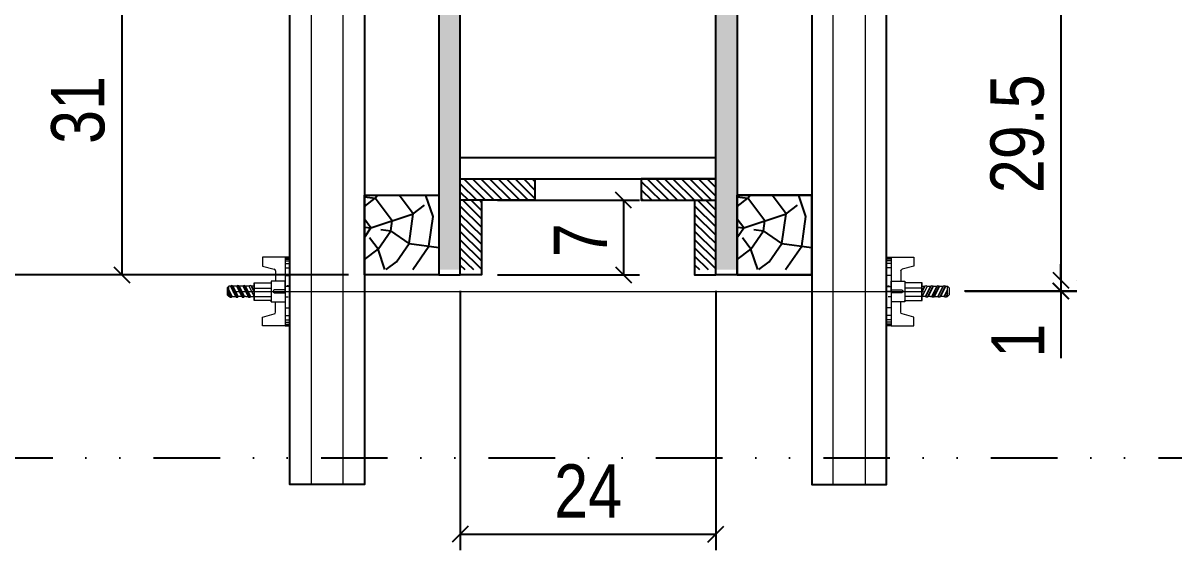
# Model space of a CAD drawing. Extents: x 13379 to 23315, y 867 to 16997.
# Drawn here: x 16135.2 to 16351.2, y 7298.7 to 7397.6 of the extents above; entities that cross this region are included whole.
import ezdxf

# ---------------------------------------------------------------- set-up
doc = ezdxf.new("R2010")
doc.units = 0
doc.linetypes.add('DIVIDE2', pattern=[0.625, 0.25, -0.125, 0, -0.125, 0, -0.125])
for name, color, linetype in [('COTA', 241, 'Continuous'), ('GRAVATA', 2, 'Continuous'), ('Nível', 160, 'Continuous'), ('Painéis', 200, 'Continuous'), ('PONTALETE', 7, 'Continuous'), ('SARRAFO', 251, 'Continuous')]:
    doc.layers.add(name, color=color, linetype=linetype)
doc.layers.add('Hachura', color=251, linetype='Continuous', lineweight=9)
doc.styles.add('COTA TECNICA 2X', font='techl___.ttf', dxfattribs={"height": 10})
doc.dimstyles.new('SECAO PILAR', dxfattribs={"dimtxt": 10, "dimasz": 3, "dimexe": 3, "dimexo": 3, "dimgap": 3, "dimtad": 1, "dimdec": 1, "dimlfac": 0.5, "dimzin": 12, "dimdsep": 46, "dimtxsty": 'COTA TECNICA 2X', "dimblk1": 'OBLIQUE', "dimblk2": 'OBLIQUE', "dimsah": 1, "dimcen": 0.9, "dimclrd": 256, "dimclre": 256, "dimclrt": 256, "dimadec": 1, "dimazin": 3, "dimtfac": 1, "dimtdec": 1, "dimtmove": 0, "dimatfit": 3, "dimfxl": 1, "dimtolj": 1, "dimtzin": 12, "dimarcsym": 0})

# ---------------------------------------------------------------- blocks, each defined once
blk = doc.blocks.new('_Oblique')
at = {"color": 0, "linetype": 'ByBlock', "lineweight": -2}
blk.add_line((-0.5, -0.5), (0.5, 0.5), dxfattribs=at)
blk = doc.blocks.new('*D1135')
at = {"layer": 'COTA', "lineweight": -2, "transparency": 16777216}
for p, q in [((16196.29, 7474.35), (16119, 7474.35)), ((16122, 7474.35), (16122, 7350.32)), ((16196.29, 7350.32), (16119, 7350.32))]:
    blk.add_line(p, q, dxfattribs=at)
at = {"layer": 'Defpoints', "color": 0, "transparency": 16777216}
for p in [(16199.29, 7474.35), (16122, 7350.32), (16199.29, 7350.32)]:
    blk.add_point(p, dxfattribs=at)
at = {"layer": 'COTA', "lineweight": -2, "transparency": 16777216, "xscale": 3, "yscale": 3, "zscale": 3}
for p, rotation in [((16122, 7474.35), 90), ((16122, 7350.32), 270)]:
    blk.add_blockref('_Oblique', p, dxfattribs=dict(at, rotation=rotation))
at = {"layer": 'COTA', "transparency": 16777216, "insert": (16113.9, 7412.34), "char_height": 10, "attachment_point": 5, "rotation": 90, "style": 'COTA TECNICA 2X'}
blk.add_mtext('\\A1;62 - PAINEL', dxfattribs=at)
blk = doc.blocks.new('*D1137')
at = {"layer": 'COTA', "lineweight": -2, "transparency": 16777216}
for p, q in [((16330.07, 7349.32), (16330.07, 7352.32)), ((16330.07, 7349.32), (16330.07, 7347.25)), ((16333.07, 7349.32), (16333.07, 7349.32)), ((16312.12, 7347.25), (16333.07, 7347.25)), ((16330.07, 7347.25), (16330.07, 7334.67))]:
    blk.add_line(p, q, dxfattribs=at)
at = {"layer": 'Defpoints', "color": 0, "transparency": 16777216}
for p in [(16330.07, 7349.32), (16309.12, 7347.25), (16330.07, 7347.25)]:
    blk.add_point(p, dxfattribs=at)
at = {"layer": 'COTA', "lineweight": -2, "transparency": 16777216, "xscale": 3, "yscale": 3, "zscale": 3}
for p, rotation in [((16330.07, 7349.32), 270), ((16330.07, 7347.25), 90)]:
    blk.add_blockref('_Oblique', p, dxfattribs=dict(at, rotation=rotation))
at = {"layer": 'COTA', "transparency": 16777216, "insert": (16322.01, 7337.96), "char_height": 10, "attachment_point": 5, "rotation": 90, "style": 'COTA TECNICA 2X'}
blk.add_mtext('\\A1;1', dxfattribs=at)
blk = doc.blocks.new('C')
at = {"layer": 'Hachura', "color": 0}
for p, q in [((0, 3.22), (0, -3.22)), ((0.45, 3.22), (0, 3.22)), ((0.46, 3.16), (0, 3.16)), ((0.46, 3.05), (0, 3.05)), ((0.46, 2.88), (0, 2.88)), ((0, 2.75), (0, -1.16)), ((0.46, 2.65), (0, 2.65)), ((0.46, 2.23), (0, 2.23)), ((0.45, -3.23), (0.45, 3.22)), ((0.45, 3.22), (2.58, 3.22)), ((2.58, 2.39), (1.47, 2.09)), ((2.58, 3.22), (2.58, 2.39)), ((0.46, 1.51), (0, 1.51)), ((1.35, 1.94), (1.35, 0.96)), ((0.39, 0.49), (0.17, 0.49)), ((1.74, 0.97), (0.45, 0.97)), ((1.45, 0.1), (0.45, 0.1)), ((1.74, -0.97), (1.74, 0.97)), ((1.74, 0.97), (1.74, 0.84)), ((1.74, 0.97), (1.74, 0.84)), ((1.74, 0.84), (3.35, 0.84)), ((3.35, 0.45), (1.74, 0.45)), ((3.32, 0.84), (3.32, -0.84)), ((3.35, 0.84), (3.35, -0.84)), ((3.68, 0.45), (3.35, 0.45)), ((3.84, -0.52), (3.35, 0.45)), ((3.35, 0.06), (3.67, -0.57)), ((3.68, 0.45), (4.16, -0.52)), ((3.72, 0.5), (4.25, -0.57)), ((4.37, -0.55), (3.83, 0.53)), ((4.15, 0.45), (3.93, 0.45)), ((4.42, -0.52), (3.93, 0.45)), ((4.15, 0.45), (4.26, 0.45)), ((4.26, 0.45), (4.74, -0.52)), ((4.3, 0.5), (4.83, -0.57)), ((4.95, -0.55), (4.41, 0.53)), ((4.51, 0.45), (4.84, 0.45)), ((5, -0.52), (4.51, 0.45)), ((4.84, 0.45), (5.32, -0.52)), ((4.88, 0.5), (5.41, -0.57)), ((5.53, -0.55), (4.99, 0.53)), ((5.58, -0.52), (5.09, 0.45)), ((5.42, 0.45), (5.09, 0.45)), ((5.58, -0.52), (5.09, 0.45)), ((5.42, 0.45), (5.74, -0.19)), ((5.46, 0.5), (5.74, -0.07)), ((5.74, 0.19), (5.57, 0.53)), ((5.74, 0.32), (5.68, 0.45)), ((5.68, 0.45), (5.74, 0.45)), ((5.74, 0.45), (5.9, 0.29)), ((5.74, 0.45), (5.74, -0.52)), ((5.9, -0.36), (5.9, 0.29)), ((0.45, 0), (0, 0)), ((0.08, -0.48), (0.29, -0.48)), ((0.29, -0.48), (0.4, -0.48)), ((0.45, 0), (0.45, -0.97)), ((0.45, -0.16), (1.45, -0.16)), ((0.45, -0.65), (0.45, -0.32)), ((0.45, -3.23), (0.45, -0.65)), ((0.45, -0.97), (1.74, -0.97)), ((1.35, -1.94), (1.35, -0.97)), ((3.35, -0.32), (1.74, -0.32)), ((3.35, -0.84), (1.74, -0.84)), ((3.35, -0.07), (3.58, -0.52)), ((3.35, -0.52), (3.58, -0.52)), ((3.84, -0.52), (4.16, -0.52)), ((4.42, -0.52), (4.74, -0.52)), ((4.63, -0.52), (4.74, -0.52)), ((5, -0.52), (5.32, -0.52)), ((5.58, -0.52), (5.74, -0.52)), ((5.74, -0.52), (5.9, -0.36)), ((5.74, -0.52), (5.74, -0.52)), ((0.46, -1.52), (0, -1.52)), ((2.58, -2.39), (1.47, -2.1)), ((0.46, -2.23), (0, -2.23)), ((0.46, -2.65), (0, -2.65)), ((0.46, -2.88), (0, -2.88)), ((0.46, -3.05), (0, -3.05)), ((0.46, -3.16), (0, -3.16)), ((0, -3.22), (2.57, -3.22)), ((2.58, -3.23), (2.58, -2.39))]:
    blk.add_line(p, q, dxfattribs=at)
for centre, radius, start, end in [((1.52, 1.94), 0.161, 104.7436, 180), ((1.44, -0.03), 0.129, 272.695, 87.305), ((3.81, 0.39), 0.143, 25.5688, 154.4312), ((4.39, 0.39), 0.143, 25.5688, 154.4312), ((4.97, 0.39), 0.143, 25.5688, 154.4312), ((5.55, 0.39), 0.143, 25.5688, 154.4312), ((0.17, -0.37), 0.174, 221.744, 317.8592), ((3.71, -0.4), 0.174, 222.1408, 318.256), ((4.29, -0.4), 0.174, 222.1408, 318.256), ((4.87, -0.4), 0.174, 222.1408, 318.256), ((5.45, -0.4), 0.174, 222.1408, 318.256), ((5.61, -0.4), 0.174, 317.8592, 318.256), ((1.52, -1.94), 0.161, 180, 255.2564)]:
    blk.add_arc(centre, radius, start, end, dxfattribs=at)
blk = doc.blocks.new('*D1143')
at = {"layer": 'COTA', "lineweight": -2, "transparency": 16777216}
for p, q in [((16312.12, 7406.3), (16333.07, 7406.3)), ((16330.07, 7406.3), (16330.07, 7347.32)), ((16311.98, 7347.32), (16333.07, 7347.32))]:
    blk.add_line(p, q, dxfattribs=at)
at = {"layer": 'Defpoints', "color": 0, "transparency": 16777216}
for p in [(16309.12, 7406.3), (16308.98, 7347.32), (16330.07, 7347.32)]:
    blk.add_point(p, dxfattribs=at)
at = {"layer": 'COTA', "lineweight": -2, "transparency": 16777216, "xscale": 3, "yscale": 3, "zscale": 3}
for p, rotation in [((16330.07, 7406.3), 90), ((16330.07, 7347.32), 270)]:
    blk.add_blockref('_Oblique', p, dxfattribs=dict(at, rotation=rotation))
at = {"layer": 'COTA', "transparency": 16777216, "insert": (16321.93, 7376.81), "char_height": 10, "attachment_point": 5, "rotation": 90, "style": 'COTA TECNICA 2X'}
blk.add_mtext('\\A1;29.5', dxfattribs=at)
blk = doc.blocks.new('*D1139')
at = {"layer": 'COTA', "lineweight": -2, "transparency": 16777216}
for p, q in [((16196.29, 7412.24), (16150.75, 7412.24)), ((16153.75, 7412.24), (16153.75, 7350.32)), ((16196.29, 7350.32), (16150.75, 7350.32))]:
    blk.add_line(p, q, dxfattribs=at)
at = {"layer": 'Defpoints', "color": 0, "transparency": 16777216}
for p in [(16199.29, 7412.24), (16153.75, 7350.32), (16199.29, 7350.32)]:
    blk.add_point(p, dxfattribs=at)
at = {"layer": 'COTA', "lineweight": -2, "transparency": 16777216, "xscale": 3, "yscale": 3, "zscale": 3}
for p, rotation in [((16153.75, 7412.24), 90), ((16153.75, 7350.32), 270)]:
    blk.add_blockref('_Oblique', p, dxfattribs=dict(at, rotation=rotation))
at = {"layer": 'COTA', "transparency": 16777216, "insert": (16145.53, 7381.28), "char_height": 10, "attachment_point": 5, "rotation": 90, "style": 'COTA TECNICA 2X'}
blk.add_mtext('\\A1;31', dxfattribs=at)
blk = doc.blocks.new('*D1144')
at = {"layer": 'COTA', "lineweight": -2, "transparency": 16777216}
for p, q in [((16217.3, 7347.32), (16217.3, 7298.68)), ((16265.3, 7347.32), (16265.3, 7298.68)), ((16217.3, 7301.68), (16265.3, 7301.68))]:
    blk.add_line(p, q, dxfattribs=at)
at = {"layer": 'Defpoints', "color": 0, "transparency": 16777216}
for p in [(16217.3, 7350.32), (16265.3, 7350.32), (16265.3, 7301.68)]:
    blk.add_point(p, dxfattribs=at)
at = {"layer": 'COTA', "lineweight": -2, "transparency": 16777216, "xscale": 3, "yscale": 3, "zscale": 3, "rotation": 180}
blk.add_blockref('_Oblique', (16217.3, 7301.68), dxfattribs=at)
at = {"layer": 'COTA', "lineweight": -2, "transparency": 16777216, "xscale": 3, "yscale": 3, "zscale": 3}
blk.add_blockref('_Oblique', (16265.3, 7301.68), dxfattribs=at)
at = {"layer": 'COTA', "transparency": 16777216, "insert": (16241.3, 7309.76), "char_height": 10, "attachment_point": 5, "style": 'COTA TECNICA 2X'}
blk.add_mtext('\\A1;24', dxfattribs=at)
blk = doc.blocks.new('*D1140')
at = {"layer": 'COTA', "lineweight": -2, "transparency": 16777216}
for p, q in [((16224.3, 7364.33), (16250.94, 7364.33)), ((16247.94, 7364.33), (16247.94, 7350.32)), ((16224.3, 7350.32), (16250.94, 7350.32))]:
    blk.add_line(p, q, dxfattribs=at)
at = {"layer": 'Defpoints', "color": 0, "transparency": 16777216}
for p in [(16221.3, 7364.33), (16221.3, 7350.32), (16247.94, 7350.32)]:
    blk.add_point(p, dxfattribs=at)
at = {"layer": 'COTA', "lineweight": -2, "transparency": 16777216, "xscale": 3, "yscale": 3, "zscale": 3}
for p, rotation in [((16247.94, 7364.33), 90), ((16247.94, 7350.32), 270)]:
    blk.add_blockref('_Oblique', p, dxfattribs=dict(at, rotation=rotation))
at = {"layer": 'COTA', "transparency": 16777216, "insert": (16239.86, 7356.83), "char_height": 10, "attachment_point": 5, "rotation": 90, "style": 'COTA TECNICA 2X'}
blk.add_mtext('\\A1;7', dxfattribs=at)

msp = doc.modelspace()

# ---------------------------------------------------------------- hatches: boundary and pattern name
at = {"layer": 'Hachura'}
h = msp.add_hatch(color=256, dxfattribs=at)
h.dxf.hatch_style = 1
h.paths.add_polyline_path([(16217.3, 7473.35), (16213.29, 7473.35), (16213.29, 7459.35), (16213.29, 7406.24), (16217.3, 7406.24)])
h.paths.add_polyline_path([(16217.3, 7406.24), (16213.29, 7406.24), (16213.29, 7351.32), (16217.3, 7351.32), (16217.3, 7368.33)])
h = msp.add_hatch(color=256, dxfattribs=at)
h.dxf.hatch_style = 1
h.paths.add_polyline_path([(16265.3, 7473.35), (16269.32, 7473.35), (16269.32, 7459.35), (16269.32, 7406.24), (16265.3, 7406.24)])
h.paths.add_polyline_path([(16265.3, 7406.24), (16269.32, 7406.24), (16269.32, 7351.32), (16265.3, 7351.32), (16265.3, 7368.33)])
at = {"layer": 'PONTALETE'}
h = msp.add_hatch(dxfattribs=at)
h.set_pattern_fill('TRONCO', color=1, scale=37.5, angle=-8, style=0, pattern_type=2)
h.set_pattern_definition([(352, (17561.934, 18999.793), (42.35404, 31.91606), [11.25, -26.25]), (352, (17562.195, 19001.65), (42.35404, 31.91606), [11.25, -26.25]), (352, (17564.574, 19005.102), (42.35404, 31.91606), [7.5, -30]), (352, (17566.952, 19008.555), (42.35404, 31.91606), [5.625, -31.875]), (352, (17567.474, 19012.27), (42.35404, 31.91606), [3.75, -33.75]), (352, (17558.712, 19017.287), (42.35404, 31.91606), [1.875, -9.375, 1.875, -24.375]), (352, (17564.544, 19018.36), (42.35404, 31.91606), [1.875, -15, 5.625, -15]), (352, (17572.23, 19019.174), (42.35404, 31.91606), [1.875, -1.875, 1.875, -31.875]), (352, (17570.636, 19021.29), (42.35404, 31.91606), [1.875, -35.625]), (352, (17569.3, 19025.266), (42.35404, 31.91606), [5.625, -31.875]), (352, (17569.823, 19028.98), (42.35404, 31.91606), [7.5, -30]), (352, (17568.488, 19032.954), (42.35404, 31.91606), [9.375, -11.25, 1.875, -15]), (82, (17550.502, 19012.76), (-31.91606, 42.35404), [1.875, -3.75, 9.375, -22.5]), (82, (17552.88, 19016.213), (-31.91606, 42.35404), [1.875, -1.875, 5.625, -28.125]), (82, (17556.825, 19030.806), (-31.91606, 42.35404), [3.75, -33.75]), (82, (17556.595, 19015.69), (-31.91606, 42.35404), [7.5, -11.25, 1.875, -16.875]), (82, (17561.32, 19035.854), (-31.91606, 42.35404), [1.875, -35.625]), (82, (17560.57, 19017.026), (-31.91606, 42.35404), [5.625, -31.875]), (82, (17564.544, 19018.36), (-31.91606, 42.35404), [3.75, -33.75]), (82, (17568.257, 19017.84), (-31.91606, 42.35404), [1.875, -5.625, 5.625, -24.375]), (82, (17570.375, 19019.435), (-31.91606, 42.35404), [1.875, -35.625]), (82, (17571.188, 19011.747), (-31.91606, 42.35404), [5.25, -32.25]), (82, (17572, 19004.06), (-31.91606, 42.35404), [3.75, -33.75]), (82, (17577.8, 19018.39), (-31.91606, 42.35404), [1.875, -35.625]), (82, (17581.254, 19016.012), (-31.91606, 42.35404), [5.625, -31.875]), (82, (17584.968, 19015.49), (-31.91606, 42.35404), [5.625, -31.875]), (37, (17577.31, 19001.42), (5.21899, 37.13505), [2.651625, -2.651625, 2.651625, -45.078134]), (37, (17571.188, 19011.747), (5.21899, 37.13505), [5.30325, -47.72976]), (37, (17558.943, 19032.402), (5.21899, 37.13505), [5.30325, -47.72976]), (37, (17565.065, 19022.074), (5.21899, 37.13505), [5.30325, -47.72976]), (37, (17565.878, 19014.386), (5.21899, 37.13505), [5.30325, -47.72976]), (37, (17575.975, 19005.394), (5.21899, 37.13505), [5.30325, -47.72976]), (37, (17572.523, 19007.772), (5.21899, 37.13505), [7.95495, -45.07806]), (37, (17563.73, 19026.049), (5.21899, 37.13505), [2.65162, -50.38138]), (37, (17562.396, 19030.023), (5.21899, 37.13505), [2.65162, -50.38138]), (37, (17577.25, 19027.936), (5.21899, 37.13505), [2.65162, -50.38138]), (37, (17559.786, 19011.456), (5.21899, 37.13505), [2.65162, -50.38138]), (37, (17582.037, 19021.582), (5.21899, 37.13505), [2.65162, -50.38138]), (37, (17568.518, 19019.696), (5.21899, 37.13505), [2.65162, -50.38138]), (37, (17572.753, 19022.887), (5.21899, 37.13505), [2.65162, -50.38138]), (127, (17569.853, 19015.72), (-37.13505, 5.21899), [2.651625, -2.651625, 7.95495, -39.77481]), (127, (17575.423, 19014.938), (-37.13505, 5.21899), [2.65162, -50.38138]), (127, (17573.596, 19001.94), (-37.13505, 5.21899), [2.65162, -50.38138]), (127, (17567.474, 19012.269), (-37.13505, 5.21899), [2.65162, -50.38138]), (127, (17574.088, 19018.913), (-37.13505, 5.21899), [2.65162, -50.38138]), (127, (17563.5, 19010.934), (-37.13505, 5.21899), [2.65162, -50.38138]), (127, (17578.354, 19008.846), (-37.13505, 5.21899), [2.65162, -50.38138]), (127, (17550.794, 19001.36), (-37.13505, 5.21899), [2.65162, -50.38138]), (127, (17552.91, 19002.955), (-37.13505, 5.21899), [5.30325, -47.72976]), (127, (17555.03, 19004.55), (-37.13505, 5.21899), [5.30325, -47.72976]), (127, (17558.742, 19004.029), (-37.13505, 5.21899), [5.30325, -47.72976]), (127, (17561.12, 19007.48), (-37.13505, 5.21899), [5.30325, -47.72976]), (127, (17578.063, 19020.248), (-37.13505, 5.21899), [5.30325, -47.72976]), (127, (17582.88, 19000.636), (-37.13505, 5.21899), [5.30325, -47.72976]), (127, (17588.912, 19030.083), (-37.13505, 5.21899), [5.30325, -47.72976]), (127, (17588.39, 19026.37), (-37.13505, 5.21899), [5.30325, -47.72976]), (127, (17584.416, 19025.035), (-37.13505, 5.21899), [5.30325, -47.72976]), (127, (17558.42, 19028.688), (-37.13505, 5.21899), [7.95495, -45.07806]), (127, (17582.037, 19021.582), (-37.13505, 5.21899), [7.95495, -45.07806]), (18.56505, (17563.179, 19035.593), (37.135053, -5.218991), [4.1925, -79.66005]), (18.56505, (17560.569, 19017.026), (37.135053, -5.218991), [4.1925, -79.66005]), (18.56505, (17565.848, 19027.644), (37.135053, -5.218991), [4.1925, -79.66005]), (18.56505, (17573.336, 19000.084), (37.135053, -5.218991), [4.1925, -79.66005]), (18.56505, (17572, 19004.059), (37.135053, -5.218991), [4.1925, -79.66005]), (18.56505, (17561.904, 19013.051), (37.135053, -5.218991), [4.1925, -79.66005]), (18.56505, (17564.513, 19031.619), (37.135053, -5.218991), [4.1925, -79.66005]), (18.56505, (17574.088, 19018.913), (37.135053, -5.218991), [8.385, -75.46755]), (55.43495, (17574.871, 19024.483), (5.218991, 37.135053), [4.1925, -79.66005]), (55.43495, (17578.876, 19012.56), (5.218991, 37.135053), [4.1925, -79.66005]), (55.43495, (17561.352, 19022.596), (5.218991, 37.135053), [4.1925, -79.66005]), (55.43495, (17554.186, 19025.497), (5.218991, 37.135053), [4.1925, -79.66005]), (55.43495, (17575.423, 19014.938), (5.218991, 37.135053), [4.1925, -79.66005]), (55.43495, (17571.71, 19015.46), (5.218991, 37.135053), [4.1925, -79.66005]), (55.43495, (17557.638, 19023.118), (5.218991, 37.135053), [8.385, -75.46755]), (55.43495, (17583.663, 19006.206), (5.218991, 37.135053), [8.385, -75.46755]), (55.43495, (17580.21, 19008.585), (5.218991, 37.135053), [8.385, -75.46755]), (108.56505, (17549.72, 19007.19), (5.218991, 37.135053), [4.1925, -79.66005]), (108.56505, (17552.59, 19027.614), (5.218991, 37.135053), [4.1925, -79.66005]), (108.56505, (17556.364, 19000.576), (5.218991, 37.135053), [4.1925, -79.66005]), (108.56505, (17557.347, 19034.52), (5.218991, 37.135053), [4.1925, -79.66005]), (108.56505, (17557.93, 19011.717), (5.218991, 37.135053), [4.1925, -79.66005]), (108.56505, (17565.878, 19014.386), (5.218991, 37.135053), [4.1925, -79.66005]), (108.56505, (17570.636, 19021.291), (5.218991, 37.135053), [4.1925, -79.66005]), (108.56505, (17551.837, 19008.786), (5.219004, 37.135057), [4.1925, -79.66005]), (108.56505, (17561.904, 19013.051), (5.218991, 37.135053), [4.1925, -79.66005]), (108.56505, (17572.523, 19007.772), (5.218991, 37.135053), [4.1925, -79.66005]), (108.56505, (17576.758, 19010.964), (5.218991, 37.135053), [4.1925, -79.66005]), (108.56505, (17585.75, 19021.06), (5.218991, 37.135053), [4.1925, -79.66005]), (108.56505, (17559.465, 19036.115), (5.218991, 37.135053), [4.1925, -79.66005]), (108.56505, (17553.634, 19035.041), (5.218991, 37.135053), [8.385, -75.46755]), (108.56505, (17555.55, 19008.264), (5.218991, 37.135053), [8.385, -75.46755]), (145.43495, (17549.198, 19003.477), (-37.135053, 5.218991), [4.1925, -79.66005]), (145.43495, (17580.502, 18997.184), (-37.135053, 5.218991), [4.1925, -79.66005]), (145.43495, (17581.254, 19016.012), (-37.135053, 5.218991), [4.1925, -79.66005]), (145.43495, (17564.574, 19005.102), (-37.135053, 5.218991), [4.1925, -79.66005]), (145.43495, (17562.195, 19001.65), (-37.135053, 5.218991), [4.1925, -79.66005]), (145.43495, (17566.952, 19008.555), (-37.135053, 5.218991), [4.1925, -79.66005]), (145.43495, (17581.224, 19029.27), (-37.135053, 5.218991), [4.1925, -79.66005]), (145.43495, (17585.199, 19030.605), (-37.135053, 5.218991), [8.385, -75.46755])])
h.paths.add_polyline_path([(16199.29, 7365.32), (16199.29, 7351.32), (16213.29, 7351.32), (16213.29, 7365.32)])
h = msp.add_hatch(dxfattribs=at)
h.set_pattern_fill('TRONCO', color=1, scale=37.5, angle=-8, style=0, pattern_type=2)
h.set_pattern_definition([(352, (17631.962, 18999.793), (42.35404, 31.91606), [11.25, -26.25]), (352, (17632.223, 19001.65), (42.35404, 31.91606), [11.25, -26.25]), (352, (17634.6, 19005.102), (42.35404, 31.91606), [7.5, -30]), (352, (17636.98, 19008.555), (42.35404, 31.91606), [5.625, -31.875]), (352, (17637.502, 19012.27), (42.35404, 31.91606), [3.75, -33.75]), (352, (17628.74, 19017.287), (42.35404, 31.91606), [1.875, -9.375, 1.875, -24.375]), (352, (17634.57, 19018.36), (42.35404, 31.91606), [1.875, -15, 5.625, -15]), (352, (17642.26, 19019.174), (42.35404, 31.91606), [1.875, -1.875, 1.875, -31.875]), (352, (17640.664, 19021.29), (42.35404, 31.91606), [1.875, -35.625]), (352, (17639.33, 19025.266), (42.35404, 31.91606), [5.625, -31.875]), (352, (17639.85, 19028.98), (42.35404, 31.91606), [7.5, -30]), (352, (17638.516, 19032.954), (42.35404, 31.91606), [9.375, -11.25, 1.875, -15]), (82, (17620.53, 19012.76), (-31.91606, 42.35404), [1.875, -3.75, 9.375, -22.5]), (82, (17622.91, 19016.213), (-31.91606, 42.35404), [1.875, -1.875, 5.625, -28.125]), (82, (17626.854, 19030.806), (-31.91606, 42.35404), [3.75, -33.75]), (82, (17626.623, 19015.69), (-31.91606, 42.35404), [7.5, -11.25, 1.875, -16.875]), (82, (17631.35, 19035.854), (-31.91606, 42.35404), [1.875, -35.625]), (82, (17630.597, 19017.026), (-31.91606, 42.35404), [5.625, -31.875]), (82, (17634.57, 19018.36), (-31.91606, 42.35404), [3.75, -33.75]), (82, (17638.285, 19017.84), (-31.91606, 42.35404), [1.875, -5.625, 5.625, -24.375]), (82, (17640.403, 19019.435), (-31.91606, 42.35404), [1.875, -35.625]), (82, (17641.216, 19011.747), (-31.91606, 42.35404), [5.25, -32.25]), (82, (17642.03, 19004.06), (-31.91606, 42.35404), [3.75, -33.75]), (82, (17647.83, 19018.39), (-31.91606, 42.35404), [1.875, -35.625]), (82, (17651.282, 19016.012), (-31.91606, 42.35404), [5.625, -31.875]), (82, (17654.996, 19015.49), (-31.91606, 42.35404), [5.625, -31.875]), (37, (17647.338, 19001.42), (5.21899, 37.13505), [2.651625, -2.651625, 2.651625, -45.078134]), (37, (17641.216, 19011.747), (5.21899, 37.13505), [5.30325, -47.72976]), (37, (17628.97, 19032.402), (5.21899, 37.13505), [5.30325, -47.72976]), (37, (17635.094, 19022.074), (5.21899, 37.13505), [5.30325, -47.72976]), (37, (17635.907, 19014.386), (5.21899, 37.13505), [5.30325, -47.72976]), (37, (17646.003, 19005.394), (5.21899, 37.13505), [5.30325, -47.72976]), (37, (17642.55, 19007.772), (5.21899, 37.13505), [7.95495, -45.07806]), (37, (17633.76, 19026.049), (5.21899, 37.13505), [2.65162, -50.38138]), (37, (17632.424, 19030.023), (5.21899, 37.13505), [2.65162, -50.38138]), (37, (17647.278, 19027.936), (5.21899, 37.13505), [2.65162, -50.38138]), (37, (17629.814, 19011.456), (5.21899, 37.13505), [2.65162, -50.38138]), (37, (17652.065, 19021.582), (5.21899, 37.13505), [2.65162, -50.38138]), (37, (17638.546, 19019.696), (5.21899, 37.13505), [2.65162, -50.38138]), (37, (17642.782, 19022.887), (5.21899, 37.13505), [2.65162, -50.38138]), (127, (17639.88, 19015.72), (-37.13505, 5.21899), [2.651625, -2.651625, 7.95495, -39.77481]), (127, (17645.45, 19014.938), (-37.13505, 5.21899), [2.65162, -50.38138]), (127, (17643.625, 19001.94), (-37.13505, 5.21899), [2.65162, -50.38138]), (127, (17637.502, 19012.269), (-37.13505, 5.21899), [2.65162, -50.38138]), (127, (17644.116, 19018.913), (-37.13505, 5.21899), [2.65162, -50.38138]), (127, (17633.528, 19010.934), (-37.13505, 5.21899), [2.65162, -50.38138]), (127, (17648.382, 19008.846), (-37.13505, 5.21899), [2.65162, -50.38138]), (127, (17620.822, 19001.36), (-37.13505, 5.21899), [2.65162, -50.38138]), (127, (17622.94, 19002.955), (-37.13505, 5.21899), [5.30325, -47.72976]), (127, (17625.057, 19004.55), (-37.13505, 5.21899), [5.30325, -47.72976]), (127, (17628.77, 19004.029), (-37.13505, 5.21899), [5.30325, -47.72976]), (127, (17631.15, 19007.48), (-37.13505, 5.21899), [5.30325, -47.72976]), (127, (17648.09, 19020.248), (-37.13505, 5.21899), [5.30325, -47.72976]), (127, (17652.908, 19000.636), (-37.13505, 5.21899), [5.30325, -47.72976]), (127, (17658.94, 19030.083), (-37.13505, 5.21899), [5.30325, -47.72976]), (127, (17658.418, 19026.37), (-37.13505, 5.21899), [5.30325, -47.72976]), (127, (17654.444, 19025.035), (-37.13505, 5.21899), [5.30325, -47.72976]), (127, (17628.45, 19028.688), (-37.13505, 5.21899), [7.95495, -45.07806]), (127, (17652.065, 19021.582), (-37.13505, 5.21899), [7.95495, -45.07806]), (18.56505, (17633.207, 19035.593), (37.135053, -5.218991), [4.1925, -79.66005]), (18.56505, (17630.597, 19017.026), (37.135053, -5.218991), [4.1925, -79.66005]), (18.56505, (17635.876, 19027.644), (37.135053, -5.218991), [4.1925, -79.66005]), (18.56505, (17643.364, 19000.084), (37.135053, -5.218991), [4.1925, -79.66005]), (18.56505, (17642.029, 19004.059), (37.135053, -5.218991), [4.1925, -79.66005]), (18.56505, (17631.932, 19013.051), (37.135053, -5.218991), [4.1925, -79.66005]), (18.56505, (17634.542, 19031.619), (37.135053, -5.218991), [4.1925, -79.66005]), (18.56505, (17644.116, 19018.913), (37.135053, -5.218991), [8.385, -75.46755]), (55.43495, (17644.9, 19024.483), (5.218991, 37.135053), [4.1925, -79.66005]), (55.43495, (17648.904, 19012.56), (5.218991, 37.135053), [4.1925, -79.66005]), (55.43495, (17631.38, 19022.596), (5.218991, 37.135053), [4.1925, -79.66005]), (55.43495, (17624.214, 19025.497), (5.218991, 37.135053), [4.1925, -79.66005]), (55.43495, (17645.451, 19014.938), (5.218991, 37.135053), [4.1925, -79.66005]), (55.43495, (17641.738, 19015.46), (5.218991, 37.135053), [4.1925, -79.66005]), (55.43495, (17627.667, 19023.118), (5.218991, 37.135053), [8.385, -75.46755]), (55.43495, (17653.691, 19006.206), (5.218991, 37.135053), [8.385, -75.46755]), (55.43495, (17650.239, 19008.585), (5.218991, 37.135053), [8.385, -75.46755]), (108.56505, (17619.748, 19007.19), (5.218991, 37.135053), [4.1925, -79.66005]), (108.56505, (17622.618, 19027.614), (5.218991, 37.135053), [4.1925, -79.66005]), (108.56505, (17626.392, 19000.576), (5.218991, 37.135053), [4.1925, -79.66005]), (108.56505, (17627.376, 19034.52), (5.218991, 37.135053), [4.1925, -79.66005]), (108.56505, (17627.958, 19011.717), (5.218991, 37.135053), [4.1925, -79.66005]), (108.56505, (17635.907, 19014.386), (5.218991, 37.135053), [4.1925, -79.66005]), (108.56505, (17640.664, 19021.291), (5.218991, 37.135053), [4.1925, -79.66005]), (108.56505, (17621.865, 19008.786), (5.219004, 37.135057), [4.1925, -79.66005]), (108.56505, (17631.932, 19013.051), (5.218991, 37.135053), [4.1925, -79.66005]), (108.56505, (17642.55, 19007.772), (5.218991, 37.135053), [4.1925, -79.66005]), (108.56505, (17646.786, 19010.964), (5.218991, 37.135053), [4.1925, -79.66005]), (108.56505, (17655.779, 19021.06), (5.218991, 37.135053), [4.1925, -79.66005]), (108.56505, (17629.493, 19036.115), (5.218991, 37.135053), [4.1925, -79.66005]), (108.56505, (17623.662, 19035.041), (5.218991, 37.135053), [8.385, -75.46755]), (108.56505, (17625.579, 19008.264), (5.218991, 37.135053), [8.385, -75.46755]), (145.43495, (17619.226, 19003.477), (-37.135053, 5.218991), [4.1925, -79.66005]), (145.43495, (17650.53, 18997.184), (-37.135053, 5.218991), [4.1925, -79.66005]), (145.43495, (17651.282, 19016.012), (-37.135053, 5.218991), [4.1925, -79.66005]), (145.43495, (17634.602, 19005.102), (-37.135053, 5.218991), [4.1925, -79.66005]), (145.43495, (17632.223, 19001.65), (-37.135053, 5.218991), [4.1925, -79.66005]), (145.43495, (17636.98, 19008.555), (-37.135053, 5.218991), [4.1925, -79.66005]), (145.43495, (17651.252, 19029.27), (-37.135053, 5.218991), [4.1925, -79.66005]), (145.43495, (17655.227, 19030.605), (-37.135053, 5.218991), [8.385, -75.46755])])
h.paths.add_polyline_path([(16269.32, 7365.32), (16269.32, 7351.32), (16283.32, 7351.32), (16283.32, 7365.32)])
at = {"layer": 'SARRAFO'}
h = msp.add_hatch(dxfattribs=at)
h.set_pattern_fill('ANSI31', color=256, scale=9, angle=-89.5, style=0)
h.set_pattern_definition([(315.5, (-17498.2818, 123109.975), (0.788522922, 0.802406755), [])])
h.paths.add_polyline_path([(16217.3, 7368.33), (16217.3, 7364.33), (16231.32, 7364.33), (16231.32, 7368.33)])
h = msp.add_hatch(dxfattribs=at)
h.set_pattern_fill('ANSI31', color=256, scale=9, angle=-89.5, style=0)
h.set_pattern_definition([(315.5, (-17478.2818, 123109.975), (0.788522922, 0.802406755), [])])
h.paths.add_polyline_path([(16265.3, 7368.33), (16265.3, 7364.33), (16251.29, 7364.33), (16251.29, 7368.33)])
h = msp.add_hatch(dxfattribs=at)
h.set_pattern_fill('ANSI31', color=256, scale=9, angle=-89.5, style=0)
h.set_pattern_definition([(315.5, (-17444.2368, 104312.9247), (0.788522922, 0.802406755), [])])
h.paths.add_polyline_path([(16217.3, 7351.32), (16221.3, 7351.32), (16221.3, 7364.33), (16217.3, 7364.33)])
h = msp.add_hatch(dxfattribs=at)
h.set_pattern_fill('ANSI31', color=256, scale=9, angle=-89.5, style=0)
h.set_pattern_definition([(315.5, (-17424.2368, 104312.9247), (0.788522922, 0.802406755), [])])
h.paths.add_polyline_path([(16261.3, 7351.32), (16265.3, 7351.32), (16265.3, 7364.33), (16261.3, 7364.33)])

# ---------------------------------------------------------------- linework, layer by layer
at = {"layer": 'GRAVATA', "color": 1}
for points in [[(16185.29, 7513.31), (16199.29, 7513.31), (16199.29, 7310.96), (16185.29, 7310.96)], [(16297.32, 7513.31), (16283.32, 7513.31), (16283.32, 7310.96), (16297.32, 7310.96)]]:
    msp.add_lwpolyline(points, close=True, dxfattribs=at)
at = {"layer": 'Hachura'}
for p, q in [((16189.29, 7513.31), (16189.29, 7310.96)), ((16195.29, 7310.96), (16195.29, 7513.31)), ((16287.32, 7310.96), (16287.32, 7513.31)), ((16293.32, 7513.31), (16293.32, 7310.96)), ((16174.49, 7347.18), (16304.32, 7347.19))]:
    msp.add_line(p, q, dxfattribs=at)
at = {"layer": 'Nível', "color": 4, "linetype": 'DIVIDE2', "ltscale": 50}
msp.add_line((15971, 7316), (17456, 7316), dxfattribs=at)
at = {"layer": 'Painéis'}
for p, q in [((16217.3, 7372.33), (16265.3, 7372.33)), ((16217.3, 7368.33), (16265.3, 7368.33))]:
    msp.add_line(p, q, dxfattribs=at)
for points in [[(16213.29, 7350.32), (16217.3, 7350.32), (16217.3, 7474.35), (16213.29, 7474.35)], [(16269.32, 7350.32), (16265.3, 7350.32), (16265.3, 7474.35), (16269.32, 7474.35)]]:
    msp.add_lwpolyline(points, close=True, dxfattribs=at)
at = {"layer": 'PONTALETE', "color": 1}
for points in [[(16213.29, 7365.32), (16213.29, 7350.32), (16199.29, 7350.32), (16199.29, 7365.32)], [(16283.32, 7365.32), (16283.32, 7350.32), (16269.32, 7350.32), (16269.32, 7365.32)]]:
    msp.add_lwpolyline(points, close=True, dxfattribs=at)
at = {"layer": 'PONTALETE', "color": 40}
msp.add_lwpolyline([(16283.32, 7350.32), (16283.32, 7365.32), (16269.32, 7365.32), (16269.32, 7350.32)], close=True, dxfattribs=at)
at = {"layer": 'SARRAFO'}
for points in [[(16217.3, 7350.32), (16217.3, 7368.33), (16231.32, 7368.33), (16231.32, 7364.33), (16217.3, 7364.33)], [(16265.3, 7350.32), (16265.3, 7368.33), (16251.29, 7368.33), (16251.29, 7364.33), (16265.3, 7364.33)], [(16221.3, 7364.33), (16221.3, 7350.32), (16217.3, 7350.32)], [(16261.3, 7364.33), (16261.3, 7350.32), (16265.3, 7350.32)]]:
    msp.add_lwpolyline(points, dxfattribs=at)

# ---------------------------------------------------------------- block references
at = {"layer": 'Hachura', "linetype": 'Continuous', "yscale": 2, "zscale": 2, "rotation": 180}
for p, xscale in [((16185.29, 7347.18), 2), ((16297.32, 7347.18), -2)]:
    msp.add_blockref('C', p, dxfattribs=dict(at, xscale=xscale))

# ---------------------------------------------------------------- dimensions: what is measured, and where the dimension line sits
at = {"layer": 'COTA'}
dim = msp.add_linear_dim(base=(16122, 7350.32), p1=(16199.29, 7474.35), p2=(16199.29, 7350.32), angle=270, text='<> - PAINEL', dimstyle='SECAO PILAR', dxfattribs=at)
dim.commit()
dim.dimension.update_dxf_attribs({"geometry": '*D1135', "text_midpoint": (16113.9, 7412.34)})
for base, p1, p2, picture, middle in [((16153.75, 7350.32), (16199.29, 7412.24), (16199.29, 7350.32), '*D1139', (16145.53, 7381.28)), ((16330.07, 7347.32), (16309.12, 7406.3), (16308.98, 7347.32), '*D1143', (16321.93, 7376.81)), ((16330.07, 7347.25), (16330.07, 7349.32), (16309.12, 7347.25), '*D1137', (16322.01, 7337.96))]:
    dim = msp.add_linear_dim(base=base, p1=p1, p2=p2, angle=270, dimstyle='SECAO PILAR', dxfattribs=at)
    dim.commit()
    dim.dimension.update_dxf_attribs({"geometry": picture, "text_midpoint": middle})
dim = msp.add_linear_dim(base=(16247.94, 7350.32), p1=(16221.3, 7364.33), p2=(16221.3, 7350.32), angle=270, dimstyle='SECAO PILAR', dxfattribs=at)
dim.commit()
dim.dimension.update_dxf_attribs({"geometry": '*D1140', "text_midpoint": (16247.94, 7356.83), "dimtype": 161})
dim = msp.add_linear_dim(base=(16265.3, 7301.68), p1=(16217.3, 7350.32), p2=(16265.3, 7350.32), dimstyle='SECAO PILAR', dxfattribs=at)
dim.commit()
dim.dimension.update_dxf_attribs({"geometry": '*D1144', "text_midpoint": (16241.3, 7309.76)})

doc.saveas('drawing.dxf')
